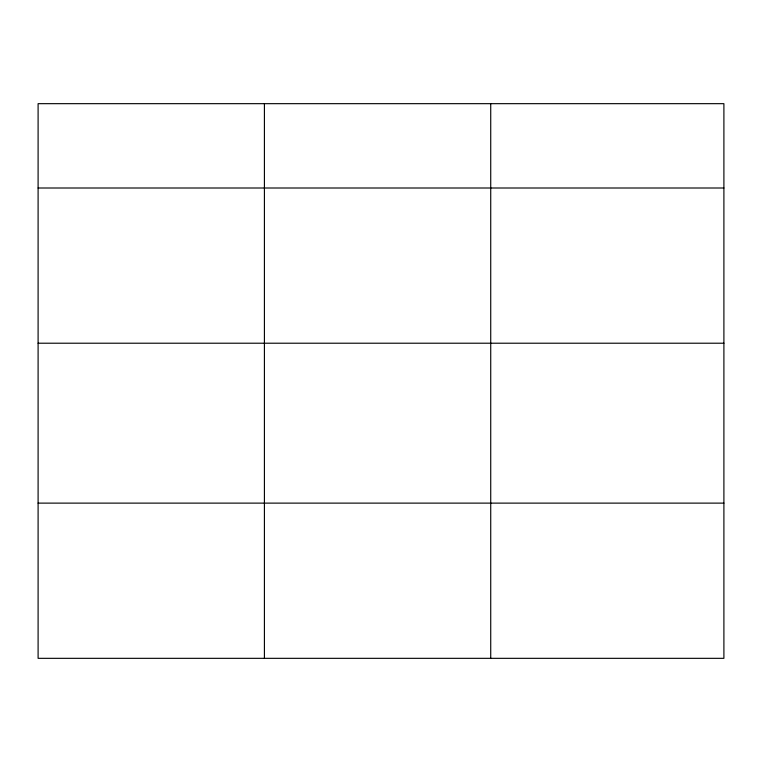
<?xml version="1.0" encoding="UTF-8"?>
<svg xmlns="http://www.w3.org/2000/svg" width="762" height="762" viewBox="0 0 762 762"><rect width="100%" height="100%" fill="white"/><g stroke="black" fill="none" stroke-linecap="round" stroke-linejoin="round"><path stroke-width="1.14" d="M723.9 343.214L723.9 103.67L38.1 103.67L38.1 658.33L723.9 658.33L723.9 343.214L38.1 343.214M38.1 188.004L723.9 188.004M38.1 503.12L723.9 503.12M490.728 103.67L490.728 658.33M264.414 103.67L264.414 658.33"/></g></svg>
